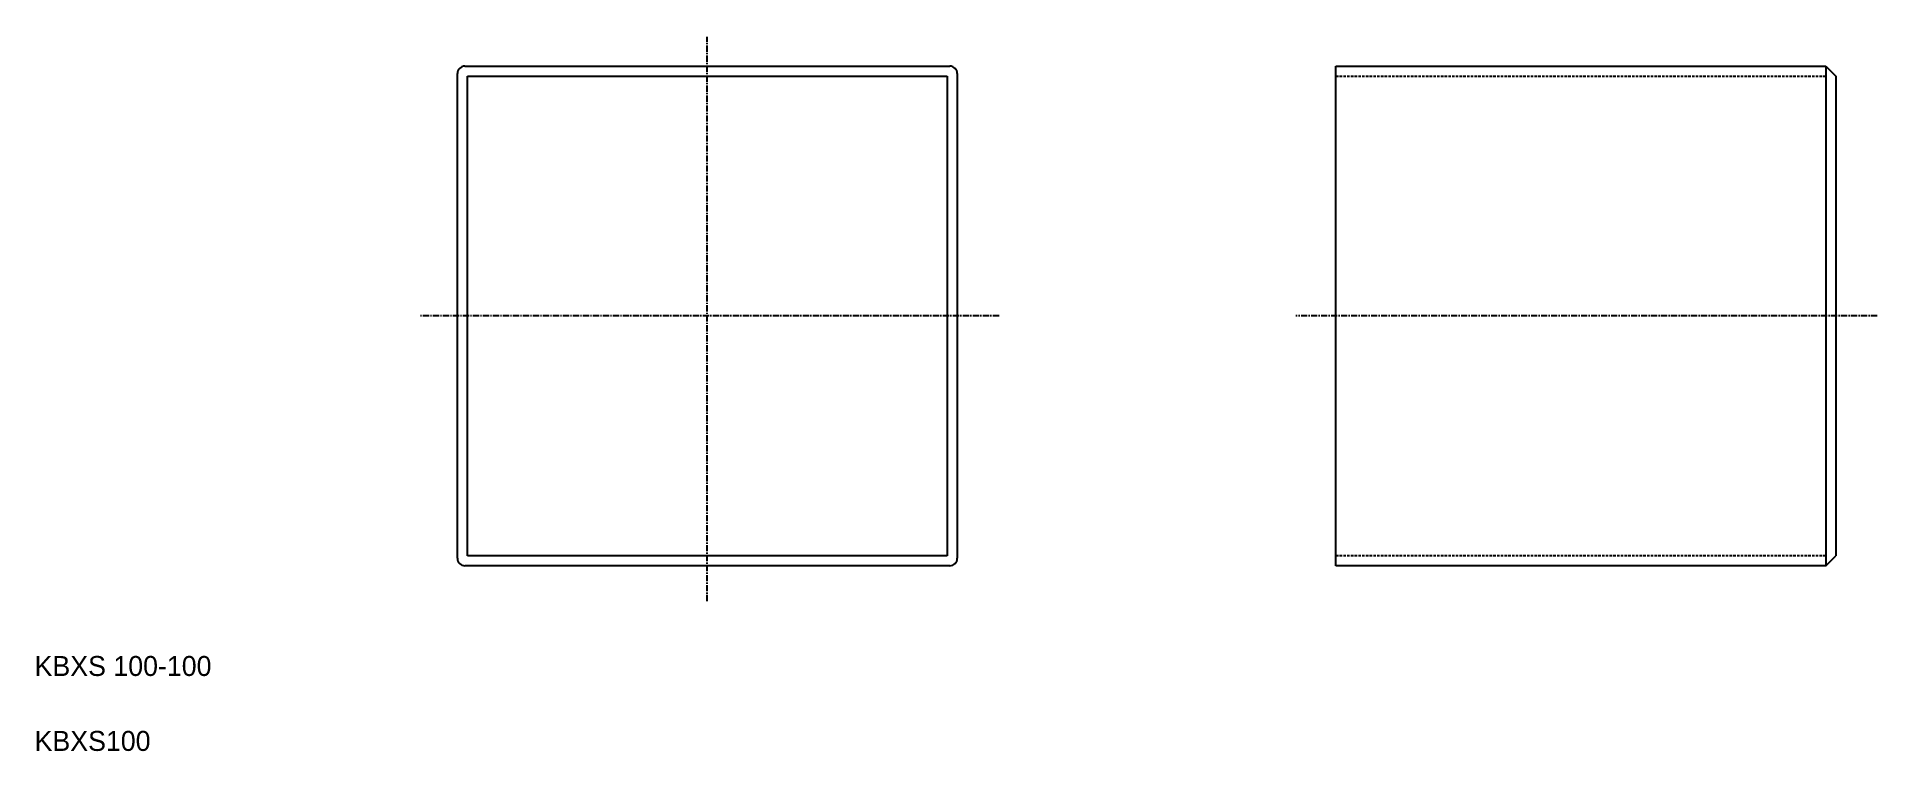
# Model space of a CAD drawing. Extents: x 20 to 388, y 22 to 165.
import ezdxf

# ---------------------------------------------------------------- set-up
doc = ezdxf.new("R2010")
doc.units = 0
doc.linetypes.add('CENTER', pattern=[2, 1.25, -0.25, 0.25, -0.25])
doc.linetypes.add('DASHED', pattern=[0.75, 0.5, -0.25])
doc.layers.get('0').update_dxf_attribs({"linetype": 'CONTINUOUS'})
doc.layers.add('CENTER', color=1, linetype='CENTER')

msp = doc.modelspace()

# ---------------------------------------------------------------- linework, layer by layer
at = {"color": 7, "linetype": 'CONTINUOUS'}
for p, q in [((105.86, 159.54), (202.86, 159.54)), ((280.09, 59.54), (280.09, 159.54)), ((280.09, 159.54), (378.09, 159.54)), ((378.09, 159.54), (378.09, 59.54)), ((378.09, 159.54), (380.09, 157.54)), ((104.36, 61.04), (104.36, 158.04)), ((106.36, 157.54), (202.36, 157.54)), ((106.36, 61.54), (106.36, 157.54)), ((202.36, 157.54), (202.36, 61.54)), ((204.36, 158.04), (204.36, 61.04)), ((380.09, 157.54), (380.09, 61.54)), ((202.86, 59.54), (105.86, 59.54)), ((202.36, 61.54), (106.36, 61.54)), ((378.09, 59.54), (280.09, 59.54)), ((378.09, 59.54), (380.09, 61.54))]:
    msp.add_line(p, q, dxfattribs=at)
at = {"color": 3, "linetype": 'DASHED'}
for p, q in [((280.09, 157.54), (378.09, 157.54)), ((378.09, 61.54), (280.09, 61.54))]:
    msp.add_line(p, q, dxfattribs=at)
at = {"color": 7, "linetype": 'CONTINUOUS'}
for centre, start, end in [((105.86, 158.04), 90, 180), ((202.86, 158.04), 0, 90), ((105.86, 61.04), 180, 270), ((202.86, 61.04), 270, 0)]:
    msp.add_arc(centre, 1.5, start, end, dxfattribs=at)
at = {"layer": 'CENTER', "color": 1, "linetype": 'CENTER'}
for p, q in [((154.36, 52.43), (154.36, 165.42)), ((212.71, 109.54), (96.97, 109.54)), ((388.38, 109.54), (272.1, 109.54))]:
    msp.add_line(p, q, dxfattribs=at)

# ---------------------------------------------------------------- texts
at = {"color": 7, "linetype": 'CONTINUOUS'}
for s, p in [('KBXS 100-100', (19.79, 37.47)), ('KBXS100', (19.79, 22.47))]:
    msp.add_text(s, height=4, dxfattribs=at).set_placement(p)

doc.saveas('drawing.dxf')
